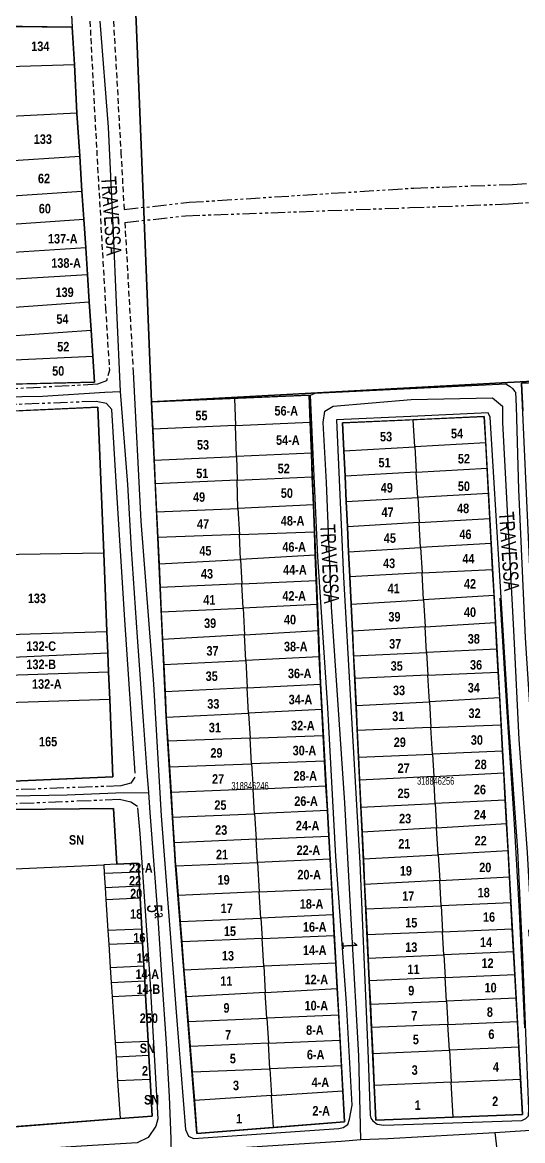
# Model space of a CAD drawing. Extents: x 204834 to 208707, y 4853033 to 4855981.
# Drawn here: x 206620.5 to 206752.3, y 4853424.5 to 4853719 of the extents above; entities that cross this region are included whole.
import ezdxf
from ezdxf.enums import TextEntityAlignment as Align

# ---------------------------------------------------------------- set-up
doc = ezdxf.new("R2010")
doc.units = 0
doc.header["$LTSCALE"] = 1.5
doc.header["$MEASUREMENT"] = 0
doc.linetypes.add('PHANTOMX2', pattern=[5, 2.5, -0.5, 0.5, -0.5, 0.5, -0.5])
doc.linetypes.add('TRACO_15', pattern=[3, 2, -1])
for name, color, linetype in [('CD-MALHA-LOTES', 40, 'CONTINUOUS'), ('CD_TXT_QUADRA', 7, 'CONTINUOUS'), ('HD-VALAS-DRENOS', 170, 'CONTINUOUS'), ('RU-QUADRAS', 6, 'CONTINUOUS'), ('SV-EIXO-RUA-N-PAV', 6, 'CONTINUOUS'), ('SV-EIXO-RUA-PAV', 20, 'CONTINUOUS'), ('SV-RUA-NAO-PAV-S-GUIA-C-GUIA', 7, 'PHANTOMX2'), ('SV-RUA-PAVIM-S-GUIA-C-GUIA', 7, 'CONTINUOUS'), ('SV-TXT-RUA-N-PAV-S-GUIA-C-GUIA', 7, 'CONTINUOUS'), ('SV-TXT-RUA-PAV-S-GUIA-C-GUIA', 7, 'CONTINUOUS'), ('Th_NmrPort', 7, 'CONTINUOUS')]:
    doc.layers.add(name, color=color, linetype=linetype)
doc.styles.add('ARIAL', font='ARIAL.TTF')
doc.styles.get("Standard").update_dxf_attribs({"font": 'swisscbo.ttf'})

msp = doc.modelspace()

# ---------------------------------------------------------------- linework, layer by layer
at = {"layer": 'CD-MALHA-LOTES', "linetype": 'Continuous'}
for p, q in [((206633.02, 4853728.09), (206633.65, 4853717.74)), ((206633.65, 4853717.74), (206609.79, 4853718.08)), ((206634.25, 4853707.92), (206633.65, 4853717.74)), ((206609.9, 4853707.25), (206634.25, 4853707.92)), ((206634.89, 4853695.11), (206634.25, 4853707.92)), ((206634.89, 4853695.11), (206608.76, 4853693.82)), ((206635.63, 4853683.81), (206634.89, 4853695.11)), ((206609.13, 4853682.06), (206635.63, 4853683.81)), ((206636.23, 4853674.62), (206635.63, 4853683.81)), ((206609.42, 4853672.84), (206636.23, 4853674.62)), ((206636.72, 4853667.18), (206636.23, 4853674.62)), ((206615.22, 4853665.76), (206636.72, 4853667.18)), ((206637.21, 4853659.68), (206636.72, 4853667.18)), ((206637.21, 4853659.68), (206615.49, 4853658.3)), ((206637.67, 4853652.61), (206637.21, 4853659.68)), ((206615.74, 4853651.31), (206637.67, 4853652.61)), ((206638.13, 4853645.48), (206637.67, 4853652.61)), ((206616.01, 4853643.87), (206638.13, 4853645.48)), ((206638.63, 4853637.97), (206638.13, 4853645.48)), ((206616.29, 4853636.39), (206638.63, 4853637.97)), ((206639.07, 4853631.12), (206638.63, 4853637.97)), ((206616.52, 4853630.09), (206639.07, 4853631.12)), ((206639.52, 4853624.28), (206639.07, 4853631.12)), ((206616.75, 4853623.73), (206639.52, 4853624.28)), ((206769.85, 4853624.84), (206751.99, 4853624)), ((206751.99, 4853624), (206752.32, 4853616.7)), ((206696.04, 4853620.84), (206676.4, 4853620)), ((206696.32, 4853613.72), (206696.04, 4853620.84)), ((206640.38, 4853617.69), (206520.4, 4853612.31)), ((206641.95, 4853579.29), (206640.38, 4853617.69)), ((206676.4, 4853620), (206654.52, 4853619.07)), ((206654.52, 4853619.07), (206654.86, 4853611.89)), ((206676.4, 4853620), (206676.63, 4853612.85)), ((206742.18, 4853615.21), (206723.48, 4853614.41)), ((206742.56, 4853608.3), (206742.18, 4853615.21)), ((206676.63, 4853612.85), (206654.86, 4853611.89)), ((206654.86, 4853611.89), (206655.24, 4853603.75)), ((206676.63, 4853612.85), (206696.32, 4853613.72)), ((206676.89, 4853604.71), (206676.63, 4853612.85)), ((206696.64, 4853605.58), (206696.32, 4853613.72)), ((206723.48, 4853614.41), (206704.83, 4853613.62)), ((206704.83, 4853613.62), (206705.19, 4853606.19)), ((206723.89, 4853607.24), (206723.48, 4853614.41)), ((206705.19, 4853606.19), (206723.89, 4853607.24)), ((206705.19, 4853606.19), (206705.51, 4853599.5)), ((206742.56, 4853608.3), (206723.89, 4853607.24)), ((206723.89, 4853607.24), (206724.28, 4853600.57)), ((206742.93, 4853601.62), (206742.56, 4853608.3)), ((206655.24, 4853603.75), (206676.89, 4853604.71)), ((206655.24, 4853603.75), (206655.53, 4853597.53)), ((206696.64, 4853605.58), (206676.89, 4853604.71)), ((206676.89, 4853604.71), (206677.09, 4853598.48)), ((206696.88, 4853599.36), (206696.64, 4853605.58)), ((206724.28, 4853600.57), (206705.51, 4853599.5)), ((206724.28, 4853600.57), (206742.93, 4853601.62)), ((206724.66, 4853593.9), (206724.28, 4853600.57)), ((206743.29, 4853594.95), (206742.93, 4853601.62)), ((206677.09, 4853598.48), (206655.53, 4853597.53)), ((206655.53, 4853597.53), (206655.88, 4853590.11)), ((206677.09, 4853598.48), (206696.88, 4853599.36)), ((206677.32, 4853591.06), (206677.09, 4853598.48)), ((206697.17, 4853591.94), (206696.88, 4853599.36)), ((206705.51, 4853599.5), (206705.83, 4853592.83)), ((206705.83, 4853592.83), (206724.66, 4853593.9)), ((206743.29, 4853594.95), (206724.66, 4853593.9)), ((206724.66, 4853593.9), (206725.04, 4853587.29)), ((206743.65, 4853588.34), (206743.29, 4853594.95)), ((206655.88, 4853590.11), (206677.32, 4853591.06)), ((206697.17, 4853591.94), (206677.32, 4853591.06)), ((206677.32, 4853591.06), (206677.68, 4853584.13)), ((206697.45, 4853584.84), (206697.17, 4853591.94)), ((206705.83, 4853592.83), (206706.15, 4853586.22)), ((206655.88, 4853590.11), (206656.2, 4853583.35)), ((206725.04, 4853587.29), (206743.65, 4853588.34)), ((206744.02, 4853581.76), (206743.65, 4853588.34)), ((206725.04, 4853587.29), (206706.15, 4853586.22)), ((206706.15, 4853586.22), (206706.46, 4853579.63)), ((206725.42, 4853580.71), (206725.04, 4853587.29)), ((206677.68, 4853584.13), (206656.2, 4853583.35)), ((206656.2, 4853583.35), (206656.52, 4853576.41)), ((206677.68, 4853584.13), (206697.45, 4853584.84)), ((206678.01, 4853577.61), (206677.68, 4853584.13)), ((206697.69, 4853578.7), (206697.45, 4853584.84)), ((206641.95, 4853579.29), (206599.6, 4853578.54)), ((206642.79, 4853558.65), (206641.95, 4853579.29)), ((206706.46, 4853579.63), (206725.42, 4853580.71)), ((206706.46, 4853579.63), (206706.78, 4853573.05)), ((206744.02, 4853581.76), (206725.42, 4853580.71)), ((206725.42, 4853580.71), (206725.8, 4853574.03)), ((206744.39, 4853574.99), (206744.02, 4853581.76)), ((206656.52, 4853576.41), (206678.01, 4853577.61)), ((206656.52, 4853576.41), (206656.81, 4853570.18)), ((206697.69, 4853578.7), (206678.01, 4853577.61)), ((206678.01, 4853577.61), (206678.35, 4853571.15)), ((206697.95, 4853572.03), (206697.69, 4853578.7)), ((206725.8, 4853574.03), (206706.78, 4853573.05)), ((206725.8, 4853574.03), (206744.39, 4853574.99)), ((206726.21, 4853566.97), (206725.8, 4853574.03)), ((206744.77, 4853568.07), (206744.39, 4853574.99)), ((206678.35, 4853571.15), (206656.81, 4853570.18)), ((206678.35, 4853571.15), (206697.95, 4853572.03)), ((206678.67, 4853564.81), (206678.35, 4853571.15)), ((206698.2, 4853565.69), (206697.95, 4853572.03)), ((206706.78, 4853573.05), (206707.13, 4853565.83)), ((206656.81, 4853570.18), (206657.11, 4853563.84)), ((206744.77, 4853568.07), (206726.21, 4853566.97)), ((206745.16, 4853560.95), (206744.77, 4853568.07)), ((206657.11, 4853563.84), (206678.67, 4853564.81)), ((206698.2, 4853565.69), (206678.67, 4853564.81)), ((206678.67, 4853564.81), (206679.04, 4853557.73)), ((206698.47, 4853558.86), (206698.2, 4853565.69)), ((206707.13, 4853565.83), (206726.21, 4853566.97)), ((206707.13, 4853565.83), (206707.47, 4853558.71)), ((206726.21, 4853566.97), (206726.62, 4853559.85)), ((206657.11, 4853563.84), (206657.46, 4853556.48)), ((206596.48, 4853557.15), (206642.79, 4853558.65)), ((206643.02, 4853552.99), (206642.79, 4853558.65)), ((206679.04, 4853557.73), (206698.47, 4853558.86)), ((206698.74, 4853551.99), (206698.47, 4853558.86)), ((206726.62, 4853559.85), (206707.47, 4853558.71)), ((206707.47, 4853558.71), (206707.78, 4853552.25)), ((206726.62, 4853559.85), (206745.16, 4853560.95)), ((206727, 4853553.11), (206726.62, 4853559.85)), ((206745.54, 4853553.95), (206745.16, 4853560.95)), ((206679.04, 4853557.73), (206657.46, 4853556.48)), ((206657.46, 4853556.48), (206657.77, 4853549.89)), ((206679.38, 4853551), (206679.04, 4853557.73)), ((206596.67, 4853550.97), (206643.02, 4853552.99)), ((206643.22, 4853548.02), (206643.02, 4853552.99)), ((206707.78, 4853552.25), (206727, 4853553.11)), ((206745.54, 4853553.95), (206727, 4853553.11)), ((206727, 4853553.11), (206727.35, 4853547.12)), ((206745.87, 4853547.95), (206745.54, 4853553.95)), ((206657.77, 4853549.89), (206679.38, 4853551)), ((206657.77, 4853549.89), (206658.1, 4853542.75)), ((206698.74, 4853551.99), (206679.38, 4853551)), ((206679.38, 4853551), (206679.75, 4853543.81)), ((206699.01, 4853545.01), (206698.74, 4853551.99)), ((206707.78, 4853552.25), (206708.07, 4853546.25)), ((206596.81, 4853546.52), (206643.22, 4853548.02)), ((206643.52, 4853540.74), (206643.22, 4853548.02)), ((206727.35, 4853547.12), (206708.07, 4853546.25)), ((206727.35, 4853547.12), (206745.87, 4853547.95)), ((206727.75, 4853540.14), (206727.35, 4853547.12)), ((206746.25, 4853541.12), (206745.87, 4853547.95)), ((206679.75, 4853543.81), (206658.1, 4853542.75)), ((206679.75, 4853543.81), (206699.02, 4853544.76)), ((206680.1, 4853537.14), (206679.75, 4853543.81)), ((206699.02, 4853544.76), (206699.01, 4853545.01)), ((206699.39, 4853538.09), (206699.02, 4853544.76)), ((206708.07, 4853546.25), (206708.41, 4853539.12)), ((206658.1, 4853542.75), (206658.41, 4853536.18)), ((206746.25, 4853541.12), (206727.75, 4853540.14)), ((206746.63, 4853534.07), (206746.25, 4853541.12)), ((206643.52, 4853540.74), (206597.03, 4853539.24)), ((206644.35, 4853520.37), (206643.52, 4853540.74)), ((206699.39, 4853538.09), (206680.1, 4853537.14)), ((206699.77, 4853531.23), (206699.39, 4853538.09)), ((206708.41, 4853539.12), (206727.75, 4853540.14)), ((206708.41, 4853539.12), (206708.73, 4853532.53)), ((206727.75, 4853540.14), (206728.14, 4853533.32)), ((206658.41, 4853536.18), (206658.42, 4853536.07)), ((206658.42, 4853536.07), (206680.1, 4853537.14)), ((206658.42, 4853536.07), (206658.82, 4853529.75)), ((206680.1, 4853537.14), (206680.1, 4853537.05)), ((206680.1, 4853537.05), (206680.49, 4853530.53)), ((206728.14, 4853533.32), (206708.73, 4853532.53)), ((206708.73, 4853532.53), (206709.06, 4853525.53)), ((206728.14, 4853533.32), (206746.63, 4853534.07)), ((206728.54, 4853526.32), (206728.14, 4853533.32)), ((206747.02, 4853527.08), (206746.63, 4853534.07)), ((206680.49, 4853530.53), (206658.82, 4853529.75)), ((206658.82, 4853529.75), (206659.25, 4853523)), ((206680.49, 4853530.53), (206699.77, 4853531.23)), ((206680.9, 4853523.79), (206680.49, 4853530.53)), ((206700.14, 4853524.49), (206699.77, 4853531.23)), ((206709.06, 4853525.53), (206728.54, 4853526.32)), ((206747.02, 4853527.08), (206728.54, 4853526.32)), ((206728.54, 4853526.32), (206728.88, 4853520.47)), ((206747.33, 4853521.38), (206747.02, 4853527.08)), ((206659.25, 4853523), (206680.9, 4853523.79)), ((206700.14, 4853524.49), (206680.9, 4853523.79)), ((206680.9, 4853523.79), (206681.3, 4853517.14)), ((206700.5, 4853517.97), (206700.14, 4853524.49)), ((206709.06, 4853525.53), (206709.35, 4853519.51)), ((206597.68, 4853518.35), (206644.35, 4853520.37)), ((206659.25, 4853523), (206659.68, 4853516.2)), ((206728.88, 4853520.47), (206709.35, 4853519.51)), ((206728.88, 4853520.47), (206747.33, 4853521.38)), ((206729.29, 4853513.32), (206728.88, 4853520.47)), ((206747.72, 4853514.23), (206747.33, 4853521.38)), ((206681.3, 4853517.14), (206700.5, 4853517.97)), ((206700.86, 4853511.45), (206700.5, 4853517.97)), ((206709.35, 4853519.51), (206709.7, 4853512.36)), ((206681.3, 4853517.14), (206659.68, 4853516.2)), ((206659.68, 4853516.2), (206660.09, 4853509.69)), ((206681.69, 4853510.62), (206681.3, 4853517.14)), ((206644.52, 4853512.05), (206617.56, 4853511.71)), ((206645.37, 4853497.36), (206644.52, 4853512.05)), ((206700.86, 4853511.45), (206681.69, 4853510.62)), ((206701.23, 4853504.73), (206700.86, 4853511.45)), ((206709.7, 4853512.36), (206729.29, 4853513.32)), ((206709.7, 4853512.36), (206710.01, 4853505.76)), ((206747.72, 4853514.23), (206729.29, 4853513.32)), ((206729.29, 4853513.32), (206729.65, 4853506.94)), ((206748.06, 4853508.04), (206747.72, 4853514.23)), ((206660.09, 4853509.69), (206681.69, 4853510.62)), ((206660.09, 4853509.69), (206660.52, 4853502.96)), ((206681.69, 4853510.62), (206682.1, 4853503.9)), ((206729.65, 4853506.94), (206710.01, 4853505.76)), ((206710.01, 4853505.76), (206710.35, 4853498.72)), ((206729.65, 4853506.94), (206748.06, 4853508.04)), ((206730.06, 4853499.84), (206729.65, 4853506.94)), ((206748.46, 4853500.89), (206748.06, 4853508.04)), ((206682.1, 4853503.9), (206660.52, 4853502.96)), ((206660.52, 4853502.96), (206660.9, 4853497.01)), ((206682.1, 4853503.9), (206701.23, 4853504.73)), ((206682.46, 4853497.82), (206682.1, 4853503.9)), ((206701.57, 4853498.65), (206701.23, 4853504.73)), ((206710.35, 4853498.72), (206730.06, 4853499.84)), ((206748.46, 4853500.89), (206730.06, 4853499.84)), ((206730.06, 4853499.84), (206730.45, 4853493.05)), ((206748.83, 4853494.03), (206748.46, 4853500.89)), ((206618.43, 4853496.13), (206641.95, 4853497.2)), ((206645.37, 4853497.36), (206641.95, 4853497.2)), ((206641.95, 4853497.2), (206642.09, 4853494.95)), ((206651.06, 4853497.62), (206645.37, 4853497.36)), ((206651.18, 4853495.37), (206651.06, 4853497.62)), ((206660.9, 4853497.01), (206660.91, 4853496.89)), ((206660.91, 4853496.89), (206682.46, 4853497.82)), ((206660.91, 4853496.89), (206661.53, 4853489.12)), ((206701.57, 4853498.65), (206682.46, 4853497.82)), ((206682.46, 4853497.82), (206682.93, 4853490.05)), ((206702, 4853490.87), (206701.57, 4853498.65)), ((206710.35, 4853498.72), (206710.68, 4853492)), ((206642.09, 4853494.95), (206651.18, 4853495.37)), ((206642.09, 4853494.95), (206642.33, 4853491.19)), ((206651.39, 4853491.61), (206651.18, 4853495.37)), ((206730.45, 4853493.05), (206748.83, 4853494.03)), ((206749.21, 4853487.18), (206748.83, 4853494.03)), ((206642.33, 4853491.19), (206651.39, 4853491.61)), ((206642.33, 4853491.19), (206642.54, 4853488.03)), ((206651.56, 4853488.45), (206651.39, 4853491.61)), ((206682.93, 4853490.05), (206702, 4853490.87)), ((206702.38, 4853483.98), (206702, 4853490.87)), ((206730.45, 4853493.05), (206710.68, 4853492)), ((206710.68, 4853492), (206710.98, 4853485.56)), ((206730.83, 4853486.4), (206730.45, 4853493.05)), ((206642.54, 4853488.03), (206651.56, 4853488.45)), ((206642.54, 4853488.03), (206643.07, 4853479.86)), ((206652.01, 4853480.27), (206651.56, 4853488.45)), ((206682.93, 4853490.05), (206661.53, 4853489.12)), ((206661.53, 4853489.12), (206662.07, 4853482.24)), ((206683.34, 4853483.16), (206682.93, 4853490.05)), ((206710.98, 4853485.56), (206730.83, 4853486.4)), ((206710.98, 4853485.56), (206711.31, 4853478.72)), ((206749.21, 4853487.18), (206730.83, 4853486.4)), ((206730.83, 4853486.4), (206731.23, 4853479.56)), ((206749.58, 4853480.34), (206749.21, 4853487.18)), ((206662.07, 4853482.24), (206683.34, 4853483.16)), ((206662.07, 4853482.24), (206662.5, 4853476.85)), ((206702.38, 4853483.98), (206683.34, 4853483.16)), ((206683.34, 4853483.16), (206683.67, 4853477.77)), ((206702.68, 4853478.59), (206702.38, 4853483.98)), ((206652.01, 4853480.27), (206643.07, 4853479.86)), ((206643.07, 4853479.86), (206643.3, 4853476.25)), ((206652.2, 4853476.65), (206652.01, 4853480.27)), ((206731.23, 4853479.56), (206711.31, 4853478.72)), ((206731.23, 4853479.56), (206749.58, 4853480.34)), ((206731.58, 4853473.47), (206731.23, 4853479.56)), ((206749.92, 4853474.24), (206749.58, 4853480.34)), ((206643.3, 4853476.25), (206652.2, 4853476.65)), ((206643.3, 4853476.25), (206643.69, 4853470.17)), ((206652.54, 4853470.57), (206652.2, 4853476.65)), ((206683.67, 4853477.77), (206662.5, 4853476.85)), ((206662.5, 4853476.85), (206663.09, 4853469.54)), ((206683.67, 4853477.77), (206702.68, 4853478.59)), ((206684.11, 4853470.45), (206683.67, 4853477.77)), ((206703.08, 4853471.27), (206702.68, 4853478.59)), ((206711.31, 4853478.72), (206711.61, 4853472.62)), ((206711.61, 4853472.62), (206731.58, 4853473.47)), ((206749.92, 4853474.24), (206731.58, 4853473.47)), ((206731.58, 4853473.47), (206731.92, 4853467.5)), ((206750.25, 4853468.28), (206749.92, 4853474.24)), ((206643.69, 4853470.17), (206652.54, 4853470.57)), ((206643.69, 4853470.17), (206643.95, 4853466.22)), ((206652.75, 4853466.62), (206652.54, 4853470.57)), ((206663.09, 4853469.54), (206684.11, 4853470.45)), ((206703.08, 4853471.27), (206684.11, 4853470.45)), ((206684.11, 4853470.45), (206684.52, 4853463.57)), ((206703.45, 4853464.62), (206703.08, 4853471.27)), ((206711.61, 4853472.62), (206711.89, 4853466.65)), ((206663.09, 4853469.54), (206663.65, 4853462.42)), ((206731.92, 4853467.5), (206711.89, 4853466.65)), ((206731.92, 4853467.5), (206750.25, 4853468.28)), ((206732.28, 4853461.29), (206731.92, 4853467.5)), ((206750.59, 4853462.06), (206750.25, 4853468.28)), ((206643.95, 4853466.22), (206652.75, 4853466.62)), ((206643.95, 4853466.22), (206644.19, 4853462.51)), ((206652.96, 4853462.91), (206652.75, 4853466.62)), ((206684.52, 4853463.57), (206703.45, 4853464.62)), ((206703.84, 4853457.59), (206703.45, 4853464.62)), ((206711.89, 4853466.65), (206712.19, 4853460.44)), ((206644.19, 4853462.51), (206652.96, 4853462.91)), ((206644.19, 4853462.51), (206644.97, 4853450.38)), ((206653.62, 4853450.77), (206652.96, 4853462.91)), ((206684.52, 4853463.57), (206663.65, 4853462.42)), ((206663.65, 4853462.42), (206664.17, 4853455.92)), ((206684.93, 4853456.79), (206684.52, 4853463.57)), ((206750.59, 4853462.06), (206732.28, 4853461.29)), ((206750.92, 4853455.91), (206750.59, 4853462.06)), ((206712.19, 4853460.44), (206732.28, 4853461.29)), ((206712.19, 4853460.44), (206712.49, 4853454.29)), ((206732.28, 4853461.29), (206732.63, 4853455.14)), ((206664.17, 4853455.92), (206684.93, 4853456.79)), ((206664.17, 4853455.92), (206664.69, 4853449.34)), ((206703.84, 4853457.59), (206684.93, 4853456.79)), ((206684.93, 4853456.79), (206685.33, 4853450.21)), ((206704.2, 4853451), (206703.84, 4853457.59)), ((206732.63, 4853455.14), (206750.92, 4853455.91)), ((206751.3, 4853449.15), (206750.92, 4853455.91)), ((206732.63, 4853455.14), (206712.49, 4853454.29)), ((206712.49, 4853454.29), (206712.81, 4853447.52)), ((206733.02, 4853448.37), (206732.63, 4853455.14)), ((206644.97, 4853450.38), (206653.62, 4853450.77)), ((206644.97, 4853450.38), (206645.21, 4853446.61)), ((206653.83, 4853447), (206653.62, 4853450.77)), ((206685.33, 4853450.21), (206664.69, 4853449.34)), ((206685.33, 4853450.21), (206704.2, 4853451)), ((206685.73, 4853443.48), (206685.33, 4853450.21)), ((206704.57, 4853444.27), (206704.2, 4853451)), ((206645.21, 4853446.61), (206653.83, 4853447)), ((206645.21, 4853446.61), (206645.62, 4853440.27)), ((206654.17, 4853440.66), (206653.83, 4853447)), ((206664.69, 4853449.34), (206665.23, 4853442.63)), ((206712.81, 4853447.52), (206733.02, 4853448.37)), ((206712.81, 4853447.52), (206713.22, 4853439.06)), ((206751.3, 4853449.15), (206733.02, 4853448.37)), ((206733.02, 4853448.37), (206733.5, 4853439.92)), ((206751.76, 4853440.69), (206751.3, 4853449.15)), ((206704.57, 4853444.27), (206685.73, 4853443.48)), ((206704.94, 4853437.61), (206704.57, 4853444.27)), ((206665.23, 4853442.63), (206685.73, 4853443.48)), ((206665.23, 4853442.63), (206665.83, 4853435.08)), ((206685.73, 4853443.48), (206686.16, 4853436.4)), ((206733.5, 4853439.92), (206751.76, 4853440.69)), ((206752.27, 4853431.39), (206751.76, 4853440.69)), ((206654.17, 4853440.66), (206645.62, 4853440.27)), ((206645.62, 4853440.27), (206646.27, 4853430.33)), ((206654.7, 4853430.97), (206654.17, 4853440.66)), ((206733.5, 4853439.92), (206713.22, 4853439.06)), ((206713.22, 4853439.06), (206713.66, 4853429.9)), ((206734.03, 4853430.69), (206733.5, 4853439.92)), ((206686.16, 4853436.4), (206665.83, 4853435.08)), ((206665.83, 4853435.08), (206666.52, 4853426.4)), ((206686.16, 4853436.4), (206704.94, 4853437.61)), ((206686.66, 4853427.99), (206686.16, 4853436.4)), ((206705.39, 4853429.47), (206704.94, 4853437.61)), ((206572.66, 4853424.7), (206646.27, 4853430.33)), ((206646.27, 4853430.33), (206654.7, 4853430.97)), ((206686.66, 4853427.99), (206705.39, 4853429.47)), ((206713.66, 4853429.9), (206734.03, 4853430.69)), ((206734.03, 4853430.69), (206752.27, 4853431.39)), ((206666.52, 4853426.4), (206686.66, 4853427.99))]:
    msp.add_line(p, q, dxfattribs=at)
at = {"layer": 'CD-MALHA-LOTES'}
msp.add_lwpolyline([(206650.2, 4853724.25), (206650.53, 4853719.34), (206654.52, 4853619.07), (206955.62, 4853635.41), (207024.9, 4853639.99), (207043.93, 4853641.02), (207063.41, 4853642.07), (207078.95, 4853643.13), (207093.8, 4853643.99), (207119.96, 4853645.35), (207139.64, 4853646.32), (207162.03, 4853647.42), (207164.95, 4853647.69), (207162.84, 4853718.32), (207162.25, 4853758.51), (206955.62, 4853744.66), (206923.89, 4853742.54)], dxfattribs=at)
at = {"layer": 'HD-VALAS-DRENOS'}
msp.add_lwpolyline([(206752.88, 4853454.25), (206751.43, 4853484.92), (206750.16, 4853507.92), (206748.09, 4853538.9), (206746.36, 4853567.41)], dxfattribs=at)
at = {"layer": 'RU-QUADRAS', "linetype": 'Continuous'}
for points in [[(206618.41, 4853996.21), (206633.65, 4853717.74), (206549.76, 4853718.86)], [(206520.4, 4853612.32), (206640.38, 4853617.69), (206641.95, 4853579.29), (206642.79, 4853558.65), (206643.02, 4853552.99), (206643.22, 4853548.02), (206643.52, 4853540.74), (206644.35, 4853520.37), (206597.68, 4853518.35)], [(206617.56, 4853511.71), (206644.52, 4853512.05), (206645.37, 4853497.36), (206651.06, 4853497.62), (206651.18, 4853495.37), (206651.39, 4853491.61), (206651.56, 4853488.45), (206652.01, 4853480.27), (206652.2, 4853476.65), (206652.54, 4853470.57), (206652.75, 4853466.62), (206652.96, 4853462.91), (206653.62, 4853450.77), (206653.83, 4853447), (206654.17, 4853440.66), (206654.7, 4853430.97), (206646.27, 4853430.33), (206572.66, 4853424.7)]]:
    msp.add_lwpolyline(points, dxfattribs=at)
for points in [[(206650.2, 4853724.25), (206923.89, 4853742.54), (206955.62, 4853744.66), (207162.25, 4853758.51), (207162.84, 4853718.32), (207164.95, 4853647.69), (207162.03, 4853647.42), (207139.64, 4853646.32), (207119.96, 4853645.35), (207093.8, 4853643.99), (207078.95, 4853643.13), (207063.41, 4853642.07), (207043.93, 4853641.02), (207024.9, 4853639.99), (206955.62, 4853635.41), (206654.52, 4853619.07), (206650.53, 4853719.34), (206650.2, 4853724.25)], [(206549.76, 4853718.86), (206580.38, 4853718.47), (206609.79, 4853718.07), (206633.65, 4853717.74), (206634.25, 4853707.92), (206634.89, 4853695.11), (206635.63, 4853683.81), (206636.23, 4853674.62), (206636.72, 4853667.18), (206637.21, 4853659.68), (206637.67, 4853652.61), (206638.13, 4853645.48), (206638.63, 4853637.97), (206639.07, 4853631.12), (206639.52, 4853624.28), (206564.62, 4853622.46), (206560.2, 4853659.44), (206615.34, 4853662.45), (206615.22, 4853665.76), (206609.66, 4853665.39), (206559.29, 4853663.43), (206551.06, 4853711.32), (206549.76, 4853718.86)], [(206751.99, 4853624), (206789.21, 4853625.76), (206792.27, 4853577.47), (206795.54, 4853530.45), (206799.52, 4853463.24), (206800.33, 4853435.08), (206761.49, 4853433.58), (206757.41, 4853504.13), (206751.99, 4853624)], [(206654.52, 4853619.07), (206696.04, 4853620.84), (206699.01, 4853545.01), (206705.39, 4853429.47), (206666.52, 4853426.4), (206660.9, 4853497.01), (206658.41, 4853536.18), (206654.52, 4853619.07)], [(206704.83, 4853613.62), (206742.18, 4853615.21), (206752.27, 4853431.39), (206713.66, 4853429.9), (206707.47, 4853558.71), (206707.13, 4853565.83), (206706.78, 4853573.05), (206706.46, 4853579.63), (206706.15, 4853586.22), (206705.83, 4853592.83), (206705.51, 4853599.5), (206705.19, 4853606.19), (206704.83, 4853613.62)]]:
    msp.add_lwpolyline(points, close=True, dxfattribs=at)
at = {"layer": 'RU-QUADRAS', "color": 6, "linetype": 'Continuous'}
msp.add_lwpolyline([(206748.95, 4853419.65, 0.022565), (206812.01, 4853426.38), (206955.83, 4853433.67), (207111.97, 4853444.41, -0.009775), (207252.64, 4853445.97), (207255.24, 4853442.6), (207259.87, 4853442.5), (207261.6, 4853444.81), (207321.63, 4853448.04), (207321.63, 4853451.41, -0.007774), (207474.16, 4853465.06), (207474.16, 4853467.57), (207579.85, 4853474.5), (207579.04, 4853480.56), (207400.16, 4853472.35), (207182.72, 4853459.32), (207179.34, 4853554.11), (207400.16, 4853565.7), (207490.52, 4853573.9), (207928.87, 4853596.6)], format="xyb", dxfattribs=at)
at = {"layer": 'SV-EIXO-RUA-N-PAV'}
for points in [[(206640.9, 4853719.33), (206643.12, 4853691.42), (206644.36, 4853665.59), (206645.36, 4853643.24), (206646.28, 4853621.85)], [(206609.4, 4853620.37), (206625.87, 4853620.59), (206642.22, 4853621.67), (206646.28, 4853621.85)], [(206617.73, 4853515.34), (206632.28, 4853515.61), (206645.17, 4853516.09), (206653.73, 4853516.25)], [(206745, 4853426.68), (206747.48, 4853404.92), (206751.34, 4853373.03), (206755.06, 4853340.86)]]:
    msp.add_lwpolyline(points, dxfattribs=at)
at = {"layer": 'SV-EIXO-RUA-PAV'}
for points in [[(206646.28, 4853621.85), (206648.18, 4853597.33), (206649.2, 4853580.27), (206650.79, 4853557.13), (206652.37, 4853535.09), (206653.3, 4853521.6), (206653.73, 4853516.25), (206654.09, 4853510.97), (206656.14, 4853484.53), (206657.27, 4853466.79), (206658.41, 4853450.13), (206659.21, 4853436.15), (206659.59, 4853424.97), (206659.73, 4853420.77)], [(206709.68, 4853424.81), (206709.18, 4853446.9), (206707.34, 4853479.71), (206705.43, 4853513.54), (206701.93, 4853565.11), (206700.62, 4853597.9), (206699.75, 4853613.63), (206700.18, 4853616.69), (206702.37, 4853618), (206722.91, 4853619.75), (206744.33, 4853620.19), (206746.95, 4853618), (206746.95, 4853613.63), (206750.01, 4853557.25), (206751.32, 4853530.15), (206753.51, 4853500.42), (206756.13, 4853452.78), (206757.06, 4853427.45)], [(206600.29, 4853417.19), (206638.73, 4853419.73), (206659.73, 4853420.77), (206667.05, 4853421.99), (206704.53, 4853424.37), (206709.68, 4853424.81), (206716.77, 4853425.13), (206745, 4853426.68), (206757.06, 4853427.45), (206785.5, 4853429.44), (206804.75, 4853430.47), (206821.91, 4853431.55), (206839.06, 4853432.45), (206851.65, 4853433.24), (206858.73, 4853433.43), (206882.71, 4853434.87), (206913.73, 4853436.78), (206936.19, 4853438.13), (206955.61, 4853439.09)]]:
    msp.add_lwpolyline(points, dxfattribs=at)
at = {"layer": 'SV-RUA-NAO-PAV-S-GUIA-C-GUIA'}
for points in [[(206647.32, 4853669.76), (206664.48, 4853671.66), (206723.62, 4853675.4), (206749.61, 4853676.38), (206808.08, 4853680.37)], [(206647.51, 4853666.35), (206663.49, 4853668.1), (206722.59, 4853670.25), (206748.58, 4853671.23), (206807.88, 4853675.6), (206808.08, 4853680.37)], [(206642.69, 4853624.67), (206640.31, 4853623.72), (206613.3, 4853622.29), (206595.69, 4853621.9), (206571.23, 4853621.32), (206567.87, 4853621.28), (206564.36, 4853622.44), (206562.12, 4853625.42), (206561.64, 4853628.02), (206558.78, 4853657.97), (206558.51, 4853659.97)], [(206644.07, 4853617.07), (206642.65, 4853618.67), (206639.94, 4853619.24), (206608.33, 4853618), (206572.79, 4853616.41), (206530.81, 4853614.62), (206508.87, 4853613.2), (206482.87, 4853610.9), (206443.16, 4853608.16), (206408.64, 4853605.98), (206362.05, 4853602.86), (206321.27, 4853599.29), (206319.93, 4853597.8), (206297.97, 4853597.01)], [(206650.12, 4853520.25), (206649.07, 4853518.66), (206646.46, 4853517.97), (206618.28, 4853516.93), (206576.15, 4853514.84), (206518.24, 4853512.16), (206468.62, 4853510.9), (206423.16, 4853509.63), (206366.4, 4853507.88), (206307.51, 4853504.83), (206262.97, 4853503.59), (206214.93, 4853501.44), (206175.49, 4853498.67), (206154.58, 4853497.22), (206122.09, 4853494.89), (206118.8, 4853493.92), (206117.27, 4853494.66), (206116.4, 4853496.74), (206114.79, 4853524.8), (206113.13, 4853559.23), (206111.99, 4853586.09), (206114.4, 4853588.44), (206118.07, 4853590.29)], [(206650.83, 4853512.49), (206649.09, 4853513.64), (206646.11, 4853514.34), (206617.59, 4853513.21)]]:
    msp.add_lwpolyline(points, dxfattribs=at)
at = {"layer": 'SV-RUA-PAVIM-S-GUIA-C-GUIA', "linetype": 'TRACO_15', "ltscale": 0.5}
for points in [[(206638.32, 4853719.34), (206639.59, 4853694.35), (206642.43, 4853643.86), (206643.44, 4853627.43), (206642.69, 4853624.67)], [(206644.53, 4853719.34), (206646.48, 4853684.77), (206647.32, 4853669.76)], [(206647.51, 4853666.35), (206649.71, 4853626.97)]]:
    msp.add_lwpolyline(points, dxfattribs=at)
at = {"layer": 'SV-RUA-PAVIM-S-GUIA-C-GUIA'}
for points in [[(206649.71, 4853626.97), (206651.71, 4853587.65), (206655.04, 4853544.77), (206657.11, 4853510.08), (206661.01, 4853458.33), (206663.52, 4853427.51), (206664.28, 4853425.69)], [(206705.06, 4853427.97), (206706.21, 4853428.78), (206706.73, 4853430.18), (206707.36, 4853433.88), (206705.92, 4853460.75), (206703.09, 4853499.4), (206700.98, 4853538.53), (206698.39, 4853578.31), (206696.87, 4853611.16), (206696.41, 4853620.84), (206697.62, 4853621.43), (206747.87, 4853623.87)], [(206747.87, 4853623.87), (206748.55, 4853623.45), (206749.01, 4853623.11), (206749.26, 4853622.91), (206749.41, 4853622.8), (206749.69, 4853622.54), (206750.19, 4853621.96), (206750.45, 4853621.67)], [(206750.45, 4853621.67), (206750.63, 4853617.84), (206751.2, 4853596.04), (206752.93, 4853556.98), (206756.6, 4853501.35), (206759.77, 4853451.55), (206760.72, 4853432.74), (206761.87, 4853431.95)], [(206650.23, 4853521.3), (206647.54, 4853561.69), (206645.24, 4853598.08), (206644.07, 4853617.07)], [(206753.94, 4853432.91), (206752.36, 4853472.93), (206751.03, 4853500.98), (206748.62, 4853534.47), (206746.26, 4853573.31), (206743.72, 4853615.04), (206743.24, 4853616.19), (206722.83, 4853615.24), (206703.3, 4853614.41), (206705.15, 4853572.92), (206706.98, 4853540.45), (206709.37, 4853497.66), (206711.64, 4853446.2), (206712.1, 4853431.23)], [(206650.84, 4853512.14), (206651.47, 4853505.46), (206654.13, 4853467.15), (206656.17, 4853430.24), (206655.64, 4853428.36), (206653.64, 4853425.33)], [(206712.1, 4853431.23), (206712.32, 4853430.42), (206712.8, 4853429.72), (206713.99, 4853428.91), (206715.73, 4853428.65), (206752.08, 4853429.8), (206753.16, 4853430.34), (206753.87, 4853431.07), (206753.94, 4853432.91)], [(206664.28, 4853425.69), (206665.57, 4853425.13), (206703.88, 4853427.71), (206705.06, 4853427.97)], [(206653.64, 4853425.33), (206650.76, 4853423.93), (206636.11, 4853423.07), (206596.2, 4853420.53), (206562.92, 4853418.51), (206528.71, 4853416.45), (206498.99, 4853414.77), (206450.64, 4853411.73), (206415.23, 4853409.63), (206355.68, 4853405.98), (206313.93, 4853403.33), (206269.87, 4853400.78), (206230.21, 4853398.18), (206171.14, 4853394.79), (206127.49, 4853391.39), (206125.88, 4853392.21), (206124.52, 4853394.09), (206123.98, 4853395.09)]]:
    msp.add_lwpolyline(points, dxfattribs=at)

# ---------------------------------------------------------------- texts
at = {"layer": 'CD_TXT_QUADRA', "linetype": 'Continuous', "style": 'ARIAL', "width": 0.7}
for s, p in [('318846256', (206729.39, 4853519.27)), ('318846246', (206680.48, 4853517.98))]:
    msp.add_text(s, height=2, dxfattribs=at).set_placement(p, align=Align.MIDDLE)
at = {"layer": 'SV-TXT-RUA-N-PAV-S-GUIA-C-GUIA', "style": 'ARIAL', "width": 0.7}
msp.add_text('5ª                                                                                                                         LINHA', height=4, rotation=273, dxfattribs=at).set_placement((206653.33, 4853486.63))
at = {"layer": 'SV-TXT-RUA-PAV-S-GUIA-C-GUIA', "style": 'ARIAL', "width": 0.7}
for s, rotation, p in [('TRAVESSA', 274, (206641.24, 4853678.34)), ('TRAVESSA                                                                                  2', 274, (206746.02, 4853589.99)), ('TRAVESSA                                                                                  1', 273, (206698.93, 4853586.75))]:
    msp.add_text(s, height=4, rotation=rotation, dxfattribs=at).set_placement(p)
at = {"layer": 'Th_NmrPort', "color": 1}
for s, p in [('134', (206622.86, 4853712.75)), ('133', (206623.53, 4853688.29)), ('62', (206624.63, 4853677.93)), ('60', (206624.85, 4853670)), ('137-A', (206627.27, 4853662.07)), ('138-A', (206628.15, 4853655.67)), ('139', (206629.26, 4853647.96)), ('54', (206629.48, 4853640.91)), ('52', (206629.7, 4853633.64)), ('50', (206628.37, 4853627.24)), ('56-A', (206686.93, 4853616.74)), ('55', (206666.1, 4853615.49)), ('54', (206733.42, 4853610.75)), ('53', (206666.52, 4853607.78)), ('54-A', (206687.35, 4853609.03)), ('53', (206714.73, 4853609.95)), ('52', (206687.77, 4853601.53)), ('51', (206714.33, 4853603.11)), ('52', (206735.23, 4853604.12)), ('51', (206666.31, 4853600.28)), ('49', (206714.93, 4853596.48)), ('50', (206735.23, 4853596.88)), ('49', (206665.48, 4853594.03)), ('50', (206688.6, 4853595.07)), ('47', (206715.13, 4853590.05)), ('48', (206735.03, 4853591.05)), ('47', (206666.52, 4853586.95)), ('48-A', (206688.6, 4853587.78)), ('46', (206735.63, 4853584.22)), ('46-A', (206689.01, 4853580.91)), ('45', (206715.73, 4853583.22)), ('45', (206667.14, 4853579.87)), ('43', (206715.53, 4853576.58)), ('44', (206736.43, 4853577.79)), ('43', (206667.56, 4853573.83)), ('44-A', (206689.22, 4853574.87)), ('41', (206716.74, 4853569.95)), ('42', (206736.84, 4853571.16)), ('133', (206621.96, 4853567.36)), ('41', (206668.19, 4853566.96)), ('42-A', (206689.01, 4853568)), ('40', (206736.84, 4853563.72)), ('39', (206668.39, 4853560.81)), ('40', (206689.43, 4853561.75)), ('39', (206716.94, 4853562.51)), ('132-C', (206621.59, 4853554.78)), ('38-A', (206689.43, 4853554.67)), ('37', (206717.14, 4853555.38)), ('38', (206737.84, 4853556.69)), ('37', (206669.02, 4853553.52)), ('132-B', (206621.59, 4853549.97)), ('35', (206717.54, 4853549.55)), ('36', (206738.44, 4853549.85)), ('35', (206668.81, 4853546.86)), ('36-A', (206690.47, 4853547.59)), ('132-A', (206623.07, 4853544.79)), ('33', (206718.15, 4853543.12)), ('34', (206737.84, 4853543.82)), ('33', (206669.23, 4853539.57)), ('34-A', (206690.68, 4853540.71)), ('32', (206738.04, 4853537.09)), ('32-A', (206691.31, 4853533.84)), ('31', (206717.94, 4853536.29)), ('31', (206669.64, 4853533.32)), ('165', (206624.92, 4853529.63)), ('29', (206718.35, 4853529.45)), ('30', (206738.65, 4853530.05)), ('29', (206670.06, 4853526.65)), ('30-A', (206691.72, 4853527.28)), ('27', (206719.35, 4853522.62)), ('28', (206739.65, 4853523.62)), ('27', (206670.48, 4853519.78)), ('28-A', (206691.93, 4853520.61)), ('25', (206719.35, 4853515.99)), ('26', (206739.45, 4853516.99)), ('26-A', (206692.14, 4853513.95)), ('25', (206671.1, 4853512.91)), ('24', (206739.45, 4853510.36)), ('24-A', (206692.56, 4853507.49)), ('23', (206719.75, 4853509.35)), ('23', (206671.31, 4853506.34)), ('SN', (206632.79, 4853503.73)), ('21', (206719.55, 4853502.72)), ('22', (206739.65, 4853503.52)), ('21', (206671.52, 4853499.89)), ('22-A', (206692.76, 4853501.03)), ('22-A', (206648.63, 4853496.38)), ('19', (206719.95, 4853495.59)), ('20', (206740.86, 4853496.49)), ('22', (206648.63, 4853492.98)), ('19', (206671.94, 4853493.22)), ('20-A', (206692.97, 4853494.58)), ('20', (206648.91, 4853489.59)), ('18', (206740.45, 4853489.86)), ('18-A', (206693.6, 4853486.87)), ('17', (206720.56, 4853488.95)), ('18', (206648.91, 4853484.22)), ('17', (206672.77, 4853485.72)), ('16-A', (206694.43, 4853480.83)), ('15', (206721.36, 4853481.92)), ('16', (206741.86, 4853483.43)), ('16', (206649.76, 4853477.99)), ('15', (206673.6, 4853479.68)), ('13', (206721.36, 4853475.49)), ('14', (206741.06, 4853476.79)), ('14', (206650.61, 4853472.62)), ('13', (206673.08, 4853473.23)), ('14-A', (206694.43, 4853474.68)), ('11', (206721.96, 4853469.66)), ('12', (206741.46, 4853471.27)), ('14-A', (206650.32, 4853468.38)), ('11', (206672.66, 4853466.56)), ('12-A', (206694.85, 4853466.98)), ('14-B', (206650.61, 4853464.42)), ('9', (206722.16, 4853464.03)), ('10', (206742.26, 4853464.83)), ('10-A', (206694.85, 4853460.1)), ('9', (206673.5, 4853459.48)), ('7', (206722.97, 4853457.4)), ('8', (206742.87, 4853458.4)), ('250', (206651.45, 4853456.78)), ('7', (206673.91, 4853452.4)), ('8-A', (206695.26, 4853453.65)), ('6', (206743.27, 4853452.57)), ('SN', (206651.45, 4853448.86)), ('5', (206723.37, 4853451.17)), ('5', (206675.16, 4853446.15)), ('6-A', (206695.47, 4853447.19)), ('2', (206652.02, 4853442.92)), ('3', (206723.07, 4853443.13)), ('4', (206744.47, 4853443.93)), ('4-A', (206696.72, 4853439.9)), ('3', (206676, 4853439.07)), ('SN', (206652.59, 4853435.29)), ('1', (206723.87, 4853433.88)), ('2', (206744.27, 4853434.89)), ('2-A', (206696.93, 4853432.4)), ('1', (206676.83, 4853430.32))]:
    msp.add_text(s, height=2.5, dxfattribs=at).set_placement(p, align=Align.MIDDLE_LEFT)

doc.saveas('drawing.dxf')
